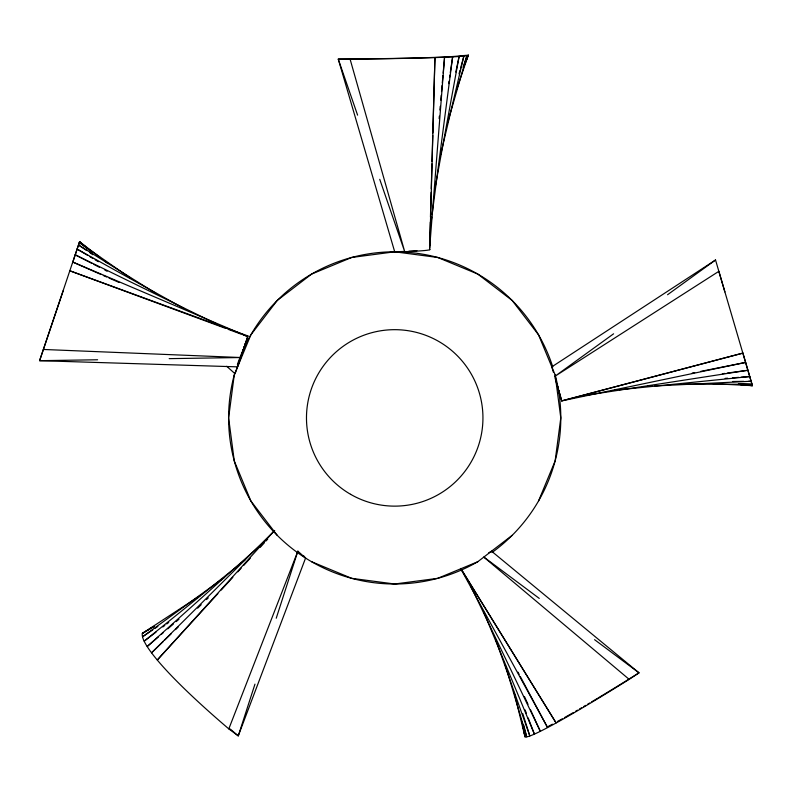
<?xml version="1.0" encoding="UTF-8"?>
<svg xmlns="http://www.w3.org/2000/svg" width="792" height="792" viewBox="0 0 792 792"><rect width="100%" height="100%" fill="white"/><g stroke="black" fill="none" stroke-linecap="round" stroke-linejoin="round"><path stroke-width="1.19" d="M429.709 249.668L434.947 57.529L432.818 132.977M429.66 245.54L430.313 222.037M430.452 217.087L431.155 192.347M431.254 188.645L431.947 163.904M432.016 161.429L432.749 135.452M429.65 248.015L444.569 57.172L443.164 73.141M439.144 118.602L439.362 116.147M439.906 109.999L440.233 106.316M440.768 100.168L441.203 95.258M441.53 91.575L442.075 85.427M442.292 82.972L442.946 75.596M431.303 220.701L431.779 217.028M432.095 214.583L452.648 56.796L450.282 72.666M429.551 249.252A204.009 4.514 0 0 1 404.722 251.688L394.703 251.806L351.717 257.469L311.652 274.062L277.259 300.455L250.856 334.858L234.264 374.913L228.611 417.909L234.264 460.894L250.856 500.95L277.259 535.352M448.638 83.645L449.005 81.21M449.549 77.547L449.915 75.101M435.105 187.664L459.113 56.41L455.806 72.072M440.698 154.42L463.894 56.004L460.647 67.914M459.023 73.864L460.003 70.29M246.084 341.669L238.333 364.251M447.836 121.988L466.963 55.598L463.063 67.29M225.77 328.442L69.844 270.795L247.936 335.957L240.768 357.529L237.6 366.854L39.6 360.677L63.221 290.704M254.965 684.13L238.263 735.897L228.809 728.888A204.009 27.423 37.3 0 1 142.332 633.402L200.257 595.544M276.23 618.235L297.871 551.173L305.573 558.073L238.263 735.897L230.284 729.076M100.178 257.548L79.586 241.718L39.6 360.677L97.604 359.766M72.547 262.934L79.586 241.718L85.239 246.51L79.586 241.718M245.461 343.54L238.392 364.518M238.461 363.805L247.936 335.957M456.746 89.159L468.29 55.193L460.489 55.796A200.198 4.613 0.1 0 1 355.37 58.974L338.263 59.133L394.703 251.806L437.689 257.469L477.754 274.062L512.147 300.455L538.55 334.858L555.143 374.913L560.795 417.909L555.143 460.894L538.55 500.95M237.55 366.557L235.085 373.774L226.71 366.29M228.809 728.888L297.871 551.173M468.29 55.193L464.676 64.38L468.29 55.193A204.009 4.415 0 0 1 350.094 59.172L338.263 59.133L357.598 115.147M274.527 530.581L157.311 659.964L217.899 593.654M221.215 590.02L232.838 577.299M237.818 571.854L241.134 568.22M243.629 565.498L250.262 558.231M260.221 547.322L264.37 542.787M266.033 540.966L267.696 539.154M274.656 530.482L151.609 652.786L163.122 641.629M164.885 639.916L171.082 633.907M175.517 629.62L178.17 627.046M197.644 608.157L201.188 604.722M206.504 599.574L208.266 597.861M262.172 543.619L147.223 646.5L158.44 636.867M161.241 634.461L163.112 632.857M167.775 628.848L173.389 624.027M176.19 621.621L178.992 619.215M244.956 559.954L144.203 641.134L155.984 632.174M311.652 561.746L351.717 578.338L394.703 584.001L437.689 578.338L477.754 561.746L512.147 535.352M162.855 626.947L164.815 625.452M166.775 623.957L168.736 622.462M224.403 577.388L142.57 636.758L152.767 629.878M613.592 333.808L554.618 376.507L718.849 271.329L752.4 385.654L713.028 383.714M667.557 294.733L715.532 259.994L724.878 291.901M154.816 628.501L157.875 626.432M514.107 692.327L525.017 736.738A204.009 10.593 -33.4 0 0 629.165 679.358L639.025 672.844L491.535 551.173L488.674 552.915M715.532 259.994L551.806 366.854L553.37 372.22M153.955 626.452L142.332 633.402L153.995 626.492M752.4 385.654L748.727 385.298L752.4 385.654L742.916 353.103L561.756 400.881L557.073 385.179M700.752 371.359L745.648 362.419L561.756 400.881L742.916 353.103M692.258 373.052L694.683 372.567M581.971 395.941L584.417 395.555M586.852 395.178L747.935 370.26L727.214 373.072M722.344 373.735L724.779 373.408M614.374 390.258L616.839 390.01M619.294 389.763L749.777 376.547L741.144 377.19M725.125 378.378L727.591 378.19M732.521 377.824L738.679 377.368M647.529 386.338L652.459 386.09M654.925 385.971L751.143 381.239L748.678 381.269M398.109 251.678L403.772 251.46M169.181 358.647L240.768 357.529L43.402 349.46M732.679 381.506L743.757 381.348M684.041 384.209L752.014 384.278L738.421 383.704M228.076 329.294L240.778 333.996M243.095 334.848L246.56 336.125M246.579 336.075L72.785 262.053L101.049 274.517M103.316 275.507L106.702 277.012M108.969 278.002L119.146 282.487M215.919 323.631L75.21 254.806L91.704 263.31M93.901 264.439L99.396 267.28M104.891 270.112L107.098 271.25M184.051 308.504L77.121 249.104L87.734 255.41M89.862 256.677L93.04 258.568M95.169 259.835L98.347 261.726M155.885 293.337L78.497 244.995L86.694 250.549M89.763 252.628L92.832 254.707M130.967 278.457L79.319 242.53L92.09 252.262M483.952 557.132L539.263 598.406M594.574 639.679L639.025 672.844L624.482 681.892A200.198 10.118 -33.2 0 1 598.792 697.574M104.099 260.558L108.019 263.578M483.902 557.192L629.165 679.358M303.405 555.499L305.573 558.073M460.904 568.626L556.093 722.928L460.697 568.458M460.736 568.715L547.559 727.531L520.304 676.517M517.988 672.18L519.146 674.348M471.171 586.941L540.302 731.254L530.571 709.949M524.433 696.495L528.017 704.345M483.773 612.127L534.372 734.055L528.195 717.968M525.106 709.929L526.423 713.374M495.653 639.56L529.818 735.907L522.75 713.572M379.744 179.329L404.722 251.688L350.094 59.172M559.894 394.842L560.172 395.713L556.449 382.833M505.207 664.755L526.7 736.808L523.661 724.878M559.142 392.317L554.964 377.655M556.994 384.565L561.785 400.94M555.143 374.913A166.092 166.092 0 0 1 491.921 552.578M477.754 561.746A166.092 166.092 0 0 1 234.264 374.913M237.402 364.558A166.092 166.092 0 0 1 552.757 366.854M416.938 250.718A200.198 4.405 0.1 0 1 408.88 251.222M597.821 698.158A200.198 10.118 -33.2 0 1 591.654 701.841M589.644 703.039A200.198 10.118 -33.2 0 1 587.664 704.207M585.714 705.365A200.198 10.118 -33.2 0 1 583.615 706.603M581.546 707.81A200.198 10.118 -33.2 0 1 579.506 709.008M577.497 710.167A200.198 10.118 -33.2 0 1 575.527 711.315M573.497 712.483A200.198 10.118 -33.2 0 1 564.448 717.621M562.35 718.789A200.198 10.118 -33.2 0 1 557.36 721.542M552.42 724.205A200.198 10.118 -33.2 0 1 548.608 726.205M746.272 385.06L740.144 384.466L746.272 385.06M525.017 736.738L522.156 722.165L525.017 736.738M350.589 494.317A88.239 88.239 0 0 0 482.942 417.909A88.239 88.239 0 0 0 350.589 341.491A88.239 88.239 0 0 0 350.589 494.317"/></g></svg>
